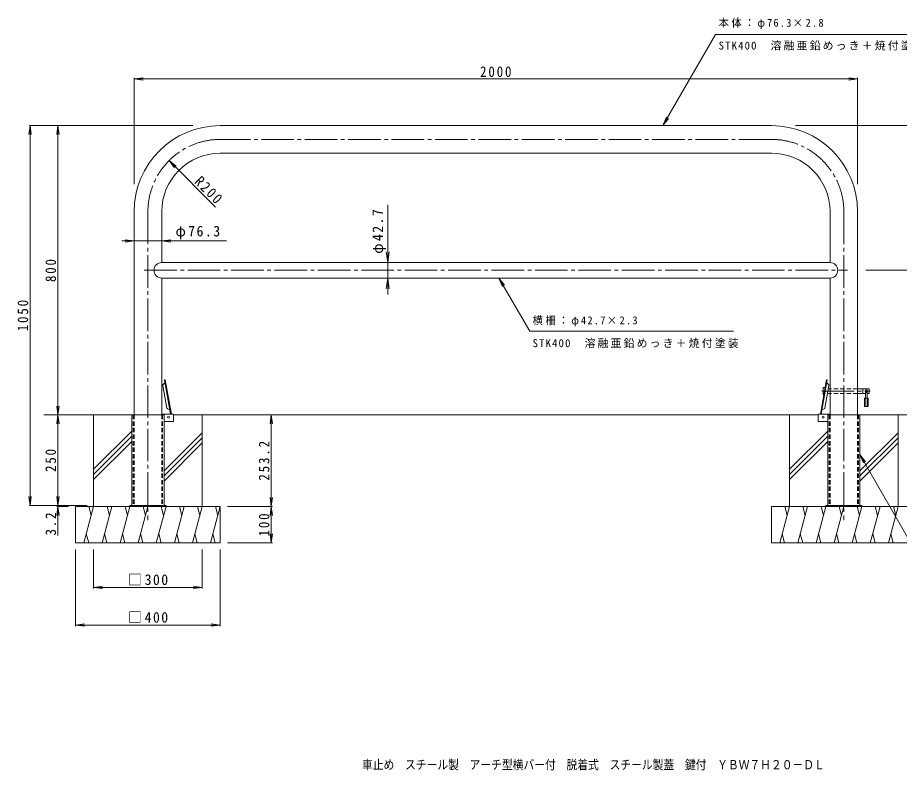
# Model space of a CAD drawing. Units: millimetres at full size, sheet at 1:10. Extents: x -1872 to 1834, y -1370 to 1297.
# Drawn here: x -1872 to 565, y -1370 to 711 of the extents above; entities that cross this region are included whole.
import ezdxf
from ezdxf.enums import TextEntityAlignment as Align

# ---------------------------------------------------------------- set-up
doc = ezdxf.new("R2010")
doc.units = ezdxf.units.MM
doc.header["$LTSCALE"] = 10
for name, pattern in [('CHAIN1', [8, 5, -1, 1, -1]), ('CHAIN2', [12, 9, -1, 1, -1]), ('DASHED1', [1.8, 1.2, -0.6])]:
    doc.linetypes.add(name, pattern=pattern)
for name, color, linetype, lineweight in [('C-0_通り芯', 4, 'Continuous', 9), ('C-1_躯体', 7, 'Continuous', 9), ('C-2_仕上', 3, 'Continuous', 9), ('C-3_寸法', 3, 'DASHED1', 9), ('C-4_文字', 7, 'Continuous', 9), ('C-5_建具', 7, 'Continuous', 9), ('C-6_間仕切', 7, 'Continuous', 9), ('C-A_インテリア', 2, 'Continuous', 9), ('C-E_見え係り', 6, 'Continuous', 5)]:
    doc.layers.add(name, color=color, linetype=linetype, lineweight=lineweight)
doc.layers.add('F-F_F-Fﾚｲﾔ', color=2, linetype='Continuous')
doc.styles.add('ＭＳ ゴシック', font='')
doc.styles.get('ＭＳ ゴシック').set_extended_font_data('MS Gothic')

msp = doc.modelspace()

# ---------------------------------------------------------------- linework, layer by layer
at = {"layer": 'C-0_通り芯', "color": 7, "linetype": 'CHAIN2'}
for p, q in [((211.91, 374.4), (-1311.79, 374.4)), ((-1511.79, 174.4), (-1511.79, -678.09)), ((411.91, 174.4), (411.91, -678.09)), ((-1521.79, 12.55), (421.91, 12.55)), ((350.88, -321.65), (484.49, -321.65))]:
    msp.add_line(p, q, dxfattribs=at)
at = {"layer": 'C-0_通り芯'}
for p, q in [((-1465.97, -290.76), (-1465.58, -290.69)), ((-1465.97, -290.76), (-1449.33, -385.15)), ((-1465.58, -290.69), (-1463.71, -290.36)), ((-1463.71, -290.36), (-1446.99, -385.15)), ((363.82, -290.36), (347.11, -385.15)), ((366.09, -290.76), (349.44, -385.15)), ((365.69, -290.69), (363.82, -290.36)), ((366.09, -290.76), (365.69, -290.69)), ((-1459.37, -368.53), (-1470.39, -306.02)), ((-1469.56, -303.38), (-1464.62, -298.44)), ((359.48, -368.53), (370.5, -306.02)), ((369.67, -303.38), (364.73, -298.44)), ((-1556.34, -637.45), (-1556.34, -387.45)), ((-1457.68, -370.72), (-1451.35, -373.68)), ((357.8, -370.72), (351.47, -373.68)), ((367.36, -637.45), (367.36, -387.45))]:
    msp.add_line(p, q, dxfattribs=at)
at = {"layer": 'C-0_通り芯', "linetype": 'DASHED1'}
for p, q in [((-1552.14, -387.45), (-1552.14, -637.45)), ((-1471.44, -387.45), (-1471.44, -637.45)), ((371.56, -387.45), (371.56, -637.45)), ((452.26, -387.45), (452.26, -637.45))]:
    msp.add_line(p, q, dxfattribs=at)
at = {"layer": 'C-0_通り芯'}
for points in [[(-1467.24, -637.45), (-1467.24, -387.45), (-1556.34, -387.45)], [(456.46, -637.45), (456.46, -387.45), (367.36, -387.45)]]:
    msp.add_lwpolyline(points, dxfattribs=at)
for centre in [(-1454.79, -393.15), (354.91, -393.15)]:
    msp.add_circle(centre, 2.7, dxfattribs=at)
at = {"layer": 'C-0_通り芯', "color": 7, "linetype": 'CHAIN2'}
for centre, start, end in [((-1311.79, 174.4), 90, 180), ((211.91, 174.4), 0, 90)]:
    msp.add_arc(centre, 200, start, end, dxfattribs=at)
at = {"layer": 'C-0_通り芯'}
for centre, start, end in [((-1467.43, -305.5), 135, 190), ((367.55, -305.5), 350, 45), ((-1456.41, -368.01), 190, 245), ((356.53, -368.01), 295, 350)]:
    msp.add_arc(centre, 3, start, end, dxfattribs=at)
at = {"layer": 'C-1_躯体', "color": 3}
for p, q in [((-1442.64, -385.15), (-1473.64, -385.15)), ((-1441.14, -404.15), (-1441.14, -386.65)), ((341.26, -404.15), (341.26, -386.65)), ((342.76, -385.15), (373.76, -385.15)), ((-1442.64, -405.65), (-1467.24, -405.65)), ((342.76, -405.65), (367.36, -405.65))]:
    msp.add_line(p, q, dxfattribs=at)
at = {"layer": 'C-1_躯体'}
for p, q in [((-1561.79, -637.45), (-1561.79, -640.65)), ((-1461.79, -637.45), (-1561.79, -637.45)), ((-1524.29, -637.45), (-1524.29, -640.65)), ((-1499.29, -637.45), (-1499.29, -640.65)), ((-1461.79, -637.45), (-1461.79, -640.65)), ((361.91, -637.45), (361.91, -640.65)), ((461.91, -637.45), (361.91, -637.45)), ((399.41, -637.45), (399.41, -640.65)), ((424.41, -637.45), (424.41, -640.65)), ((461.91, -637.45), (461.91, -640.65))]:
    msp.add_line(p, q, dxfattribs=at)
at = {"layer": 'C-1_躯体', "color": 3}
for centre, start, end in [((-1442.64, -386.65), 0, 90), ((342.76, -386.65), 90, 180), ((-1442.64, -404.15), 270, 0), ((342.76, -404.15), 180, 270)]:
    msp.add_arc(centre, 1.5, start, end, dxfattribs=at)
at = {"layer": 'C-2_仕上'}
for p, q in [((-1311.79, 412.55), (211.91, 412.55)), ((-1311.79, 336.25), (211.91, 336.25)), ((-1549.94, 174.4), (-1549.94, -387.45)), ((-1473.64, 174.4), (-1473.64, 33.9)), ((373.76, 174.4), (373.76, 33.9)), ((450.06, 174.4), (450.06, -387.45)), ((-1473.64, 33.9), (373.76, 33.9)), ((-1473.64, -8.8), (373.76, -8.8)), ((-1473.64, -8.8), (-1473.64, -387.45)), ((373.76, -8.8), (373.76, -387.45))]:
    msp.add_line(p, q, dxfattribs=at)
for centre, radius, start, end in [((-1311.79, 174.4), 238.15, 90, 180), ((211.91, 174.4), 238.15, 0, 90), ((-1311.79, 174.4), 161.85, 90, 180), ((211.91, 174.4), 161.85, 0, 90), ((-1473.64, 12.55), 21.35, 90, 270), ((373.76, 12.55), 21.35, 270, 90)]:
    msp.add_arc(centre, radius, start, end, dxfattribs=at)
at = {"layer": 'C-3_寸法'}
for p, q in [((-1549.94, -387.45), (-1549.94, -637.45)), ((-1473.64, -387.45), (-1473.64, -637.45)), ((373.76, -387.45), (373.76, -637.45)), ((450.06, -387.45), (450.06, -637.45))]:
    msp.add_line(p, q, dxfattribs=at)
at = {"layer": 'C-4_文字'}
for p, q in [((-1549.94, 541.62), (-1525.16, 544.88)), ((-1549.94, 544.62), (-1549.94, 250.61)), ((-1549.94, 541.62), (450.06, 541.62)), ((-1549.94, 541.62), (-1525.16, 538.36)), ((450.06, 541.62), (425.27, 544.88)), ((450.06, 541.62), (425.27, 538.36)), ((450.06, 544.62), (450.06, 250.61)), ((-1837.49, 412.55), (-1840.75, 387.76)), ((-1840.49, 412.55), (-1387.19, 412.55)), ((-1837.49, 412.55), (-1834.23, 387.76)), ((-1837.49, -637.45), (-1837.49, 412.55)), ((-1760.49, 412.55), (-1763.75, 387.76)), ((-1760.49, 412.55), (-1757.23, 387.76)), ((-1760.49, -387.45), (-1760.49, 412.55)), ((621.31, 412.55), (278.21, 412.55)), ((-1324.69, 187.15), (-1453.24, 315.79)), ((-848.92, 193.47), (-848.92, -54.74)), ((-1549.94, 93.72), (-1583.64, 93.72)), ((-1549.94, 93.72), (-1574.73, 96.98)), ((-1549.94, 93.72), (-1574.73, 90.46)), ((-1473.64, 93.72), (-1549.94, 93.72)), ((-1473.64, 93.72), (-1448.86, 96.98)), ((-1473.64, 93.72), (-1294.36, 93.72)), ((-1473.64, 93.72), (-1448.86, 90.46)), ((-848.92, 33.9), (-852.84, 63.64)), ((-848.92, 33.9), (-845, 63.64)), ((-848.92, 33.9), (-845.92, 33.9)), ((621.31, 12.55), (472.85, 12.55)), ((-848.92, -8.8), (-852.84, -38.55)), ((-848.92, -8.8), (-845, -38.55)), ((-848.92, -8.8), (-845.92, -8.8)), ((-1760.49, -387.45), (-1763.75, -362.67)), ((-1760.49, -387.45), (-1757.23, -362.67)), ((-1760.49, -387.45), (-1763.75, -412.24)), ((-1760.49, -387.45), (-1757.23, -412.24)), ((-1760.49, -637.45), (-1760.49, -387.45)), ((-1170.66, -387.45), (-1173.93, -412.24)), ((-1170.66, -640.65), (-1170.66, -387.45)), ((-1170.66, -387.45), (-1167.4, -412.24)), ((-1837.49, -637.45), (-1840.75, -612.67)), ((-1837.49, -637.45), (-1834.23, -612.67)), ((-1760.49, -637.45), (-1763.75, -612.67)), ((-1760.49, -637.45), (-1757.23, -612.67)), ((-1170.66, -640.65), (-1173.93, -615.87)), ((-1170.66, -640.65), (-1167.4, -615.87)), ((-1840.49, -637.45), (-1679.53, -637.45)), ((-1760.49, -640.65), (-1763.75, -665.44)), ((-1763.49, -640.65), (-1731.79, -640.65)), ((-1760.49, -640.65), (-1760.49, -637.45)), ((-1760.49, -640.65), (-1760.49, -720.88)), ((-1760.49, -640.65), (-1757.23, -665.44)), ((-1167.66, -640.65), (-1291.79, -640.65)), ((-1170.66, -640.65), (-1173.93, -665.44)), ((-1170.66, -640.65), (-1167.4, -665.44)), ((-1170.66, -740.65), (-1170.66, -640.65)), ((-1170.66, -740.65), (-1173.93, -715.87)), ((-1170.66, -740.65), (-1167.4, -715.87)), ((-1167.66, -740.65), (-1291.79, -740.65)), ((-1711.79, -971.26), (-1711.79, -759.15)), ((-1661.79, -867.14), (-1661.79, -759.15)), ((-1361.79, -867.14), (-1361.79, -759.15)), ((-1311.79, -971.26), (-1311.79, -759.15)), ((-1661.79, -864.14), (-1637.01, -860.88)), ((-1661.79, -864.14), (-1637.01, -867.41)), ((-1661.79, -864.14), (-1361.79, -864.14)), ((-1361.79, -864.14), (-1386.58, -860.88)), ((-1361.79, -864.14), (-1386.58, -867.41)), ((-1711.79, -968.26), (-1687.01, -964.99)), ((-1711.79, -968.26), (-1687.01, -971.52)), ((-1711.79, -968.26), (-1311.79, -968.26)), ((-1311.79, -968.26), (-1336.58, -964.99)), ((-1311.79, -968.26), (-1336.58, -971.52))]:
    msp.add_line(p, q, dxfattribs=at)
at = {"layer": 'C-5_建具'}
for p, q in [((-88.09, 412.55), (57.35, 664.46)), ((57.35, 664.46), (620.72, 664.47)), ((-88.09, 412.55), (-78.53, 435.64)), ((-88.09, 412.55), (-72.87, 432.38)), ((-1453.24, 315.79), (-1438.03, 295.95)), ((-1453.24, 315.79), (-1433.42, 300.56)), ((-541.6, -8.8), (-532.03, -31.9)), ((-541.6, -8.8), (-526.38, -28.64)), ((-541.6, -8.8), (-456.11, -155.95)), ((106.45, -155.95), (-456.11, -155.95)), ((456.46, -496.99), (471.68, -516.82)), ((456.46, -496.99), (466.02, -520.09)), ((456.46, -496.99), (649.53, -833.79))]:
    msp.add_line(p, q, dxfattribs=at)
at = {"layer": 'C-6_間仕切'}
for p, q in [((355.01, -330.65), (355.01, -312.65)), ((356.01, -311.65), (360.07, -311.65)), ((373.76, -315.65), (368.81, -315.65)), ((481.01, -315.65), (450.06, -315.65)), ((464.01, -315.65), (464.01, -327.65)), ((482.01, -316.65), (482.01, -326.65)), ((356.54, -331.65), (356.01, -331.65)), ((373.76, -327.65), (366.69, -327.65)), ((471.76, -327.65), (450.06, -327.65)), ((481.01, -327.65), (476.26, -327.65))]:
    msp.add_line(p, q, dxfattribs=at)
at = {"layer": 'C-6_間仕切', "linetype": 'DASHED1'}
for p, q in [((450.06, -315.65), (373.76, -315.65)), ((450.06, -327.65), (373.76, -327.65))]:
    msp.add_line(p, q, dxfattribs=at)
at = {"layer": 'C-6_間仕切', "linetype": 'CHAIN1'}
msp.add_line((474.01, -317.14), (474.01, -326.2), dxfattribs=at)
at = {"layer": 'C-6_間仕切'}
for centre, radius, start, end in [((356.01, -312.65), 1, 90, 180), ((481.01, -316.65), 1, 0, 90), ((356.01, -330.65), 1, 180, 270), ((474.01, -321.65), 3.5, 310.00473, 229.99223), ((481.01, -326.65), 1, 270, 0)]:
    msp.add_arc(centre, radius, start, end, dxfattribs=at)
at = {"layer": 'C-A_インテリア'}
for p, q in [((469.01, -340.65), (469.01, -364.15)), ((469.01, -340.65), (479.01, -340.65)), ((471.26, -340.65), (471.26, -364.15)), ((471.76, -322.9), (471.76, -340.65)), ((476.26, -322.9), (476.26, -340.65)), ((476.76, -340.65), (476.76, -364.15)), ((479.01, -340.65), (479.01, -364.15)), ((469.01, -364.15), (479.01, -364.15))]:
    msp.add_line(p, q, dxfattribs=at)
msp.add_arc((474.01, -322.9), 2.25, 0, 180, dxfattribs=at)
at = {"layer": 'C-E_見え係り'}
for p, q in [((-1556.34, -387.45), (-1799.94, -387.45)), ((-1661.79, -640.65), (-1661.79, -387.45)), ((-1441.14, -387.45), (341.26, -387.45)), ((-1361.79, -640.65), (-1361.79, -387.45)), ((261.91, -640.65), (261.91, -387.45)), ((456.46, -387.45), (700.06, -387.45)), ((561.91, -640.65), (561.91, -387.45)), ((-1556.34, -432.19), (-1661.79, -537.64)), ((-1361.79, -436.53), (-1467.24, -541.98)), ((367.36, -432.19), (261.91, -537.64)), ((561.91, -436.53), (456.46, -541.98)), ((-1556.34, -446.34), (-1661.79, -551.79)), ((-1556.34, -460.48), (-1661.79, -565.93)), ((-1361.79, -450.67), (-1467.24, -556.12)), ((367.36, -446.34), (261.91, -551.79)), ((367.36, -460.48), (261.91, -565.93)), ((561.91, -450.67), (456.46, -556.12)), ((-1361.79, -464.81), (-1467.24, -570.26)), ((561.91, -464.81), (456.46, -570.26)), ((-1711.79, -740.65), (-1711.79, -640.65)), ((-1711.79, -640.65), (-1311.79, -640.65)), ((-1661.79, -640.65), (-1688.59, -740.65)), ((-1674.84, -640.65), (-1668.32, -665)), ((-1611.79, -640.65), (-1638.59, -740.65)), ((-1624.84, -640.65), (-1618.32, -665)), ((-1561.79, -640.65), (-1588.59, -740.65)), ((-1574.84, -640.65), (-1568.32, -665)), ((-1511.79, -640.65), (-1538.59, -740.65)), ((-1524.84, -640.65), (-1518.32, -665)), ((-1461.79, -640.65), (-1488.59, -740.65)), ((-1474.84, -640.65), (-1468.32, -665)), ((-1411.79, -640.65), (-1438.59, -740.65)), ((-1424.84, -640.65), (-1418.32, -665)), ((-1361.79, -640.65), (-1388.59, -740.65)), ((-1374.84, -640.65), (-1368.32, -665)), ((-1311.79, -640.65), (-1338.59, -740.65)), ((-1324.84, -640.65), (-1318.32, -665)), ((-1311.79, -740.65), (-1311.79, -640.65)), ((211.91, -740.65), (211.91, -640.65)), ((211.91, -640.65), (611.91, -640.65)), ((261.91, -640.65), (235.11, -740.65)), ((248.86, -640.65), (255.38, -665)), ((311.91, -640.65), (285.11, -740.65)), ((298.86, -640.65), (305.38, -665)), ((361.91, -640.65), (335.11, -740.65)), ((348.86, -640.65), (355.38, -665)), ((411.91, -640.65), (385.11, -740.65)), ((398.86, -640.65), (405.38, -665)), ((461.91, -640.65), (435.11, -740.65)), ((448.86, -640.65), (455.38, -665)), ((511.91, -640.65), (485.11, -740.65)), ((498.86, -640.65), (505.38, -665)), ((561.91, -640.65), (535.11, -740.65)), ((548.86, -640.65), (555.38, -665)), ((-1675.54, -740.65), (-1682.06, -716.3)), ((-1625.54, -740.65), (-1632.06, -716.3)), ((-1575.54, -740.65), (-1582.06, -716.3)), ((-1525.54, -740.65), (-1532.06, -716.3)), ((-1475.54, -740.65), (-1482.06, -716.3)), ((-1425.54, -740.65), (-1432.06, -716.3)), ((-1375.54, -740.65), (-1382.06, -716.3)), ((-1325.54, -740.65), (-1332.06, -716.3)), ((248.16, -740.65), (241.64, -716.3)), ((298.16, -740.65), (291.64, -716.3)), ((348.16, -740.65), (341.64, -716.3)), ((398.16, -740.65), (391.64, -716.3)), ((448.16, -740.65), (441.64, -716.3)), ((498.16, -740.65), (491.64, -716.3)), ((548.16, -740.65), (541.64, -716.3)), ((-1711.79, -740.65), (-1311.79, -740.65)), ((211.91, -740.65), (611.91, -740.65))]:
    msp.add_line(p, q, dxfattribs=at)

# ---------------------------------------------------------------- texts
at = {"layer": 'C-4_文字', "color": 2, "char_height": 29.33, "attachment_point": 7, "style": 'ＭＳ ゴシック'}
for s, insert in [('\\T1.28;\\W0.9;2000', (-593.69, 546.62)), ('\\T1.22;\\W0.95;φ76.3', (-1435.61, 98.18)), ('\\T1.21;\\W0.95;□300', (-1566.79, -858.14)), ('\\T1.21;\\W0.95;□400', (-1566.79, -962.26))]:
    msp.add_mtext(s, dxfattribs=dict(at, insert=insert))
for s, insert, rotation in [('\\T1.28;\\W0.9;R200', (-1385.5, 254.99), 315), ('\\T1.22;\\W0.95;φ42.7', (-853.92, 58.1), 90), ('\\T1.27;\\W0.9;800', (-1765.49, -19.95), 90), ('\\T1.28;\\W0.9;1050', (-1842.49, -156.2), 90), ('\\T1.28;\\W0.9;253.2', (-1175.66, -569.05), 90), ('\\T1.27;\\W0.9;250', (-1765.49, -544.95), 90), ('\\T1.27;\\W0.9;3.2', (-1765.49, -720.66), 90), ('\\T1.27;\\W0.9;100', (-1175.66, -723.15), 90)]:
    msp.add_mtext(s, dxfattribs=dict(at, insert=insert, rotation=rotation))
at = {"layer": 'C-5_建具', "char_height": 21.99, "attachment_point": 7, "style": 'ＭＳ ゴシック'}
for s, insert in [('\\T1.25;\\W0.95;本体：φ76.3×2.8', (65.72, 679.87)), ('\\T1.2;STK400\u3000溶融亜鉛めっき＋焼付塗装', (65.72, 620.13)), ('\\T1.25;\\W0.95;横柵：φ42.7×2.3', (-448.55, -142.81)), ('\\T1.2;STK400\u3000溶融亜鉛めっき＋焼付塗装', (-448.55, -202.55))]:
    msp.add_mtext(s, dxfattribs=dict(at, insert=insert))
at = {"layer": 'F-F_F-Fﾚｲﾔ', "style": 'ＭＳ ゴシック', "width": 0.85}
msp.add_text('車止め\u3000スチール製\u3000アーチ型横バー付\u3000脱着式\u3000スチール製蓋\u3000鍵付\u3000ＹＢＷ７Ｈ２０－ＤＬ', height=25.66, dxfattribs=at).set_placement((-920, -1374.79), align=Align.BOTTOM_LEFT)

doc.saveas('drawing.dxf')
